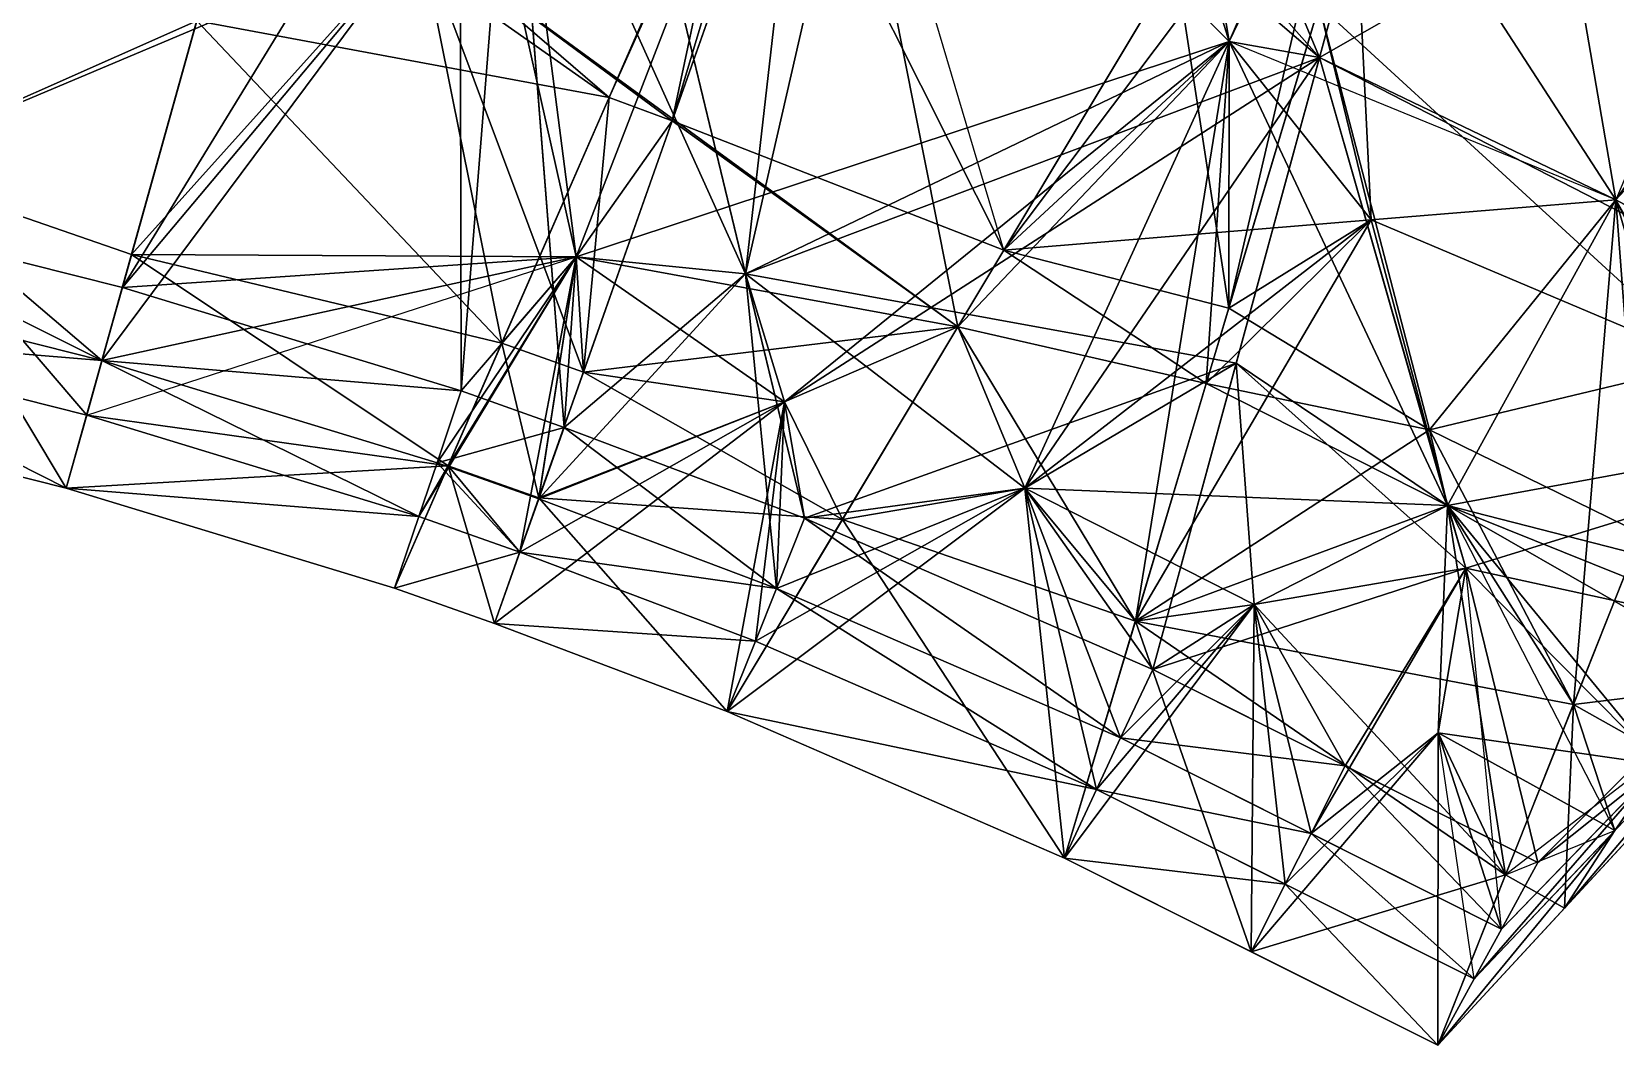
# Model space of a CAD drawing. Extents: x -1.4 to 11.7, y 16.1 to 22.5.
# Drawn here: x 4.86 to 9.313, y 16.121 to 18.972 of the extents above; entities that cross this region are included whole.
import ezdxf

# ---------------------------------------------------------------- set-up
doc = ezdxf.new("R2010")
doc.units = 0
doc.header["$MEASUREMENT"] = 0
for name, color, linetype in [('Boundaries', 101, 'CONTINUOUS'), ('Elements', 151, 'CONTINUOUS'), ('Faces', 20, 'CONTINUOUS')]:
    doc.layers.add(name, color=color, linetype=linetype)

msp = doc.modelspace()

# ---------------------------------------------------------------- linework, layer by layer
at = {"layer": 'Boundaries'}
for points in [[(5.115, 18.2521, 59.834), (6.06, 21.64, 58.95), (3.06, 22.27, 58.95), (4.1719, 18.4897, 59.8345)], [(3.1367, 18.0996, 58.903), (4.57, 22.01, 54.58), (6.06, 21.64, 54.58), (4.043, 17.9184, 58.9033)], [(4.043, 17.9184, 58.9033), (6.06, 21.64, 54.58), (4.957, 17.6882, 58.9029)], [(4.957, 17.6882, 58.9029), (6.06, 21.64, 54.58), (7.53, 21.18, 54.58), (5.8801, 17.4061, 58.9011)], [(6.0676, 17.9611, 59.8321), (6.06, 21.64, 58.95), (5.115, 18.2521, 59.834)], [(8.95, 20.62, 58.95), (6.06, 21.64, 58.95), (7.0329, 17.6034, 59.8333), (8.0119, 17.1782, 59.8343)], [(7.0329, 17.6034, 59.8333), (6.06, 21.64, 58.95), (6.3575, 17.8586, 59.8333)], [(6.3575, 17.8586, 59.8333), (6.06, 21.64, 58.95), (6.0676, 17.9611, 59.8321)], [(5.8801, 17.4061, 58.9011), (7.53, 21.18, 54.58), (6.1611, 17.3068, 58.9022)], [(6.1611, 17.3068, 58.9022), (7.53, 21.18, 54.58), (8.95, 20.62, 54.58), (6.8156, 17.0595, 58.9022)], [(8.95, 20.62, 54.58), (7.7643, 16.6474, 58.9032), (6.8156, 17.0595, 58.9022)], [(8.95, 20.62, 54.58), (10.34, 19.96, 54.58), (8.8135, 16.1209, 58.9008), (7.7643, 16.6474, 58.9032)], [(11.67, 19.21, 58.95), (8.95, 20.62, 58.95), (8.0119, 17.1782, 59.8343), (9.0945, 16.6349, 59.8319)], [(8.8135, 16.1209, 58.9008), (10.34, 19.96, 54.58), (11.67, 19.21, 54.58)], [(8.9157, 16.3078, 59.2394), (11.67, 19.21, 55.67), (11.67, 19.21, 54.58), (8.8135, 16.1209, 58.9008)], [(8.9157, 16.3078, 59.2394), (8.9924, 16.448, 59.4933), (11.67, 19.21, 56.77), (11.67, 19.21, 55.67)], [(9.0945, 16.6349, 59.8319), (11.67, 19.21, 58.95), (11.67, 19.21, 56.77), (8.9924, 16.448, 59.4933)], [(5.0575, 18.0471, 59.4954), (4.1251, 18.2819, 59.4959), (4.1719, 18.4897, 59.8345), (5.115, 18.2521, 59.834)], [(5.0144, 17.8932, 59.2415), (4.0899, 18.1261, 59.2419), (4.1251, 18.2819, 59.4959), (5.0575, 18.0471, 59.4954)], [(5.0575, 18.0471, 59.4954), (5.9995, 17.7593, 59.4935), (6.0676, 17.9611, 59.8321), (5.115, 18.2521, 59.834)], [(4.957, 17.6882, 58.9029), (4.043, 17.9184, 58.9033), (4.0899, 18.1261, 59.2419), (5.0144, 17.8932, 59.2415)], [(5.0144, 17.8932, 59.2415), (5.9483, 17.6079, 59.2396), (5.9995, 17.7593, 59.4935), (5.0575, 18.0471, 59.4954)], [(6.2861, 17.6579, 59.4947), (5.9995, 17.7593, 59.4935), (6.0676, 17.9611, 59.8321), (6.3575, 17.8586, 59.8333)], [(4.957, 17.6882, 58.9029), (5.8801, 17.4061, 58.9011), (5.9483, 17.6079, 59.2396), (5.0144, 17.8932, 59.2415)], [(6.9539, 17.4057, 59.4947), (6.2861, 17.6579, 59.4947), (6.3575, 17.8586, 59.8333), (7.0329, 17.6034, 59.8333)], [(6.2325, 17.5074, 59.2407), (5.9483, 17.6079, 59.2396), (5.9995, 17.7593, 59.4935), (6.2861, 17.6579, 59.4947)], [(6.8947, 17.2573, 59.2408), (6.2325, 17.5074, 59.2407), (6.2861, 17.6579, 59.4947), (6.9539, 17.4057, 59.4947)], [(6.1611, 17.3068, 58.9022), (5.8801, 17.4061, 58.9011), (5.9483, 17.6079, 59.2396), (6.2325, 17.5074, 59.2407)], [(7.9219, 16.9852, 59.4958), (6.9539, 17.4057, 59.4947), (7.0329, 17.6034, 59.8333), (8.0119, 17.1782, 59.8343)], [(6.8156, 17.0595, 58.9022), (6.1611, 17.3068, 58.9022), (6.2325, 17.5074, 59.2407), (6.8947, 17.2573, 59.2408)], [(7.8543, 16.8405, 59.2418), (6.8947, 17.2573, 59.2408), (6.9539, 17.4057, 59.4947), (7.9219, 16.9852, 59.4958)], [(7.7643, 16.6474, 58.9032), (6.8156, 17.0595, 58.9022), (6.8947, 17.2573, 59.2408), (7.8543, 16.8405, 59.2418)], [(8.9924, 16.448, 59.4933), (7.9219, 16.9852, 59.4958), (8.0119, 17.1782, 59.8343), (9.0945, 16.6349, 59.8319)], [(8.9157, 16.3078, 59.2394), (7.8543, 16.8405, 59.2418), (7.9219, 16.9852, 59.4958), (8.9924, 16.448, 59.4933)], [(8.8135, 16.1209, 58.9008), (7.7643, 16.6474, 58.9032), (7.8543, 16.8405, 59.2418), (8.9157, 16.3078, 59.2394)]]:
    msp.add_3dface(points, dxfattribs=at)
at = {"layer": 'Elements'}
for points in [[(7.0744, 20.1048, 57.4372), (6.8674, 18.2904, 59.683), (6.06, 21.64, 58.95), (6.2089, 19.7475, 59.392)], [(7.53, 21.18, 57.86), (6.8674, 18.2904, 59.683), (8.4809, 18.899, 59.3922), (6.06, 21.64, 58.95)], [(8.95, 20.62, 58.95), (6.06, 21.64, 58.95), (7.53, 21.18, 57.86), (8.4809, 18.899, 59.3922)], [(6.8674, 18.2904, 59.683), (7.0744, 20.1048, 57.4372), (6.06, 21.64, 58.95), (7.53, 21.18, 57.86)], [(8.4809, 18.899, 59.3922), (6.8674, 18.2904, 59.683), (7.53, 21.18, 57.86), (7.0744, 20.1048, 57.4372)], [(7.53, 21.18, 57.86), (7.0744, 20.1048, 57.4372), (7.88, 21.05, 57.58), (8.2269, 18.9437, 58.131)], [(8.4809, 18.899, 59.3922), (7.0744, 20.1048, 57.4372), (7.53, 21.18, 57.86), (8.2269, 18.9437, 58.131)], [(8.4809, 18.899, 59.3922), (7.53, 21.18, 57.86), (8.95, 20.62, 58.95), (8.2269, 18.9437, 58.131)], [(8.95, 20.62, 58.95), (7.53, 21.18, 57.86), (7.88, 21.05, 57.58), (8.2269, 18.9437, 58.131)], [(7.88, 21.05, 57.58), (8.2269, 18.9437, 58.131), (7.0744, 20.1048, 57.4372), (8.567, 19.6512, 57.2782)], [(8.95, 20.62, 58.95), (8.2269, 18.9437, 58.131), (7.88, 21.05, 57.58), (8.567, 19.6512, 57.2782)], [(5.5877, 19.9467, 59.3918), (3.8962, 20.7637, 58.0456), (4.4111, 18.5975, 58.1144), (3.2855, 19.9421, 58.4413)], [(4.4111, 18.5975, 58.1144), (5.5877, 19.9467, 59.3918), (4.7795, 19.2773, 57.3248), (3.8962, 20.7637, 58.0456)], [(8.95, 20.62, 58.95), (9.3139, 18.499, 58.0205), (8.4809, 18.899, 59.3922), (8.2269, 18.9437, 58.131)], [(9.3139, 18.499, 58.0205), (8.2269, 18.9437, 58.131), (8.95, 20.62, 58.95), (8.567, 19.6512, 57.2782)], [(10.34, 19.96, 57.86), (8.4809, 18.899, 59.3922), (10.3823, 17.9225, 59.3909), (8.95, 20.62, 58.95)], [(8.4809, 18.899, 59.3922), (8.95, 20.62, 58.95), (10.34, 19.96, 57.86), (9.3139, 18.499, 58.0205)], [(10, 20.13, 57.58), (9.3139, 18.499, 58.0205), (8.95, 20.62, 58.95), (8.567, 19.6512, 57.2782)], [(10.34, 19.96, 57.86), (8.95, 20.62, 58.95), (10, 20.13, 57.58), (9.3139, 18.499, 58.0205)], [(10.34, 19.96, 57.86), (10.3823, 17.9225, 59.3909), (11.67, 19.21, 58.95), (8.95, 20.62, 58.95)], [(3.6165, 20.3781, 59.3926), (5.5877, 19.9467, 59.3918), (4.4111, 18.5975, 58.1144), (3.2855, 19.9421, 58.4413)], [(4.1719, 18.4897, 59.8345), (4.4111, 18.5975, 58.1144), (3.6165, 20.3781, 59.3926), (5.5877, 19.9467, 59.3918)], [(9.3139, 18.499, 58.0205), (8.567, 19.6512, 57.2782), (10, 20.13, 57.58), (9.8981, 19.1306, 57.495)], [(5.464, 19.5048, 56.9157), (5.9507, 19.2468, 58.3937), (6.4838, 18.7868, 57.3202), (7.0744, 20.1048, 57.4372)], [(6.4838, 18.7868, 57.3202), (6.8561, 19.6386, 56.3449), (5.464, 19.5048, 56.9157), (7.0744, 20.1048, 57.4372)], [(7.464, 18.1411, 57.5892), (7.0744, 20.1048, 57.4372), (6.6609, 18.7211, 57.3239), (5.9507, 19.2468, 58.3937)], [(7.0744, 20.1048, 57.4372), (6.3911, 18.3387, 58.9373), (6.2089, 19.7475, 59.392), (5.9507, 19.2468, 58.3937)], [(7.464, 18.1411, 57.5892), (6.3911, 18.3387, 58.9373), (7.0744, 20.1048, 57.4372), (5.9507, 19.2468, 58.3937)], [(6.6609, 18.7211, 57.3239), (7.0744, 20.1048, 57.4372), (6.4838, 18.7868, 57.3202), (5.9507, 19.2468, 58.3937)], [(6.2089, 19.7475, 59.392), (7.0744, 20.1048, 57.4372), (6.8674, 18.2904, 59.683), (6.3911, 18.3387, 58.9373)], [(6.8674, 18.2904, 59.683), (7.0744, 20.1048, 57.4372), (8.2269, 18.9437, 58.131), (6.3911, 18.3387, 58.9373)], [(7.0744, 20.1048, 57.4372), (6.3911, 18.3387, 58.9373), (7.464, 18.1411, 57.5892), (8.2269, 18.9437, 58.131)], [(6.4838, 18.7868, 57.3202), (6.6609, 18.7211, 57.3239), (6.8561, 19.6386, 56.3449), (7.0744, 20.1048, 57.4372)], [(6.6609, 18.7211, 57.3239), (7.5935, 18.3572, 57.3269), (6.9705, 19.5969, 56.3467), (7.0744, 20.1048, 57.4372)], [(6.6609, 18.7211, 57.3239), (7.464, 18.1411, 57.5892), (7.5935, 18.3572, 57.3269), (7.0744, 20.1048, 57.4372)], [(6.6609, 18.7211, 57.3239), (6.9705, 19.5969, 56.3467), (6.8561, 19.6386, 56.3449), (7.0744, 20.1048, 57.4372)], [(7.0744, 20.1048, 57.4372), (6.8674, 18.2904, 59.683), (8.2269, 18.9437, 58.131), (8.4809, 18.899, 59.3922)], [(6.9705, 19.5969, 56.3467), (7.5935, 18.3572, 57.3269), (8.567, 19.6512, 57.2782), (7.0744, 20.1048, 57.4372)], [(7.0744, 20.1048, 57.4372), (8.2269, 18.9437, 58.131), (7.5935, 18.3572, 57.3269), (8.567, 19.6512, 57.2782)], [(7.5935, 18.3572, 57.3269), (7.0744, 20.1048, 57.4372), (7.464, 18.1411, 57.5892), (8.2269, 18.9437, 58.131)], [(10.3823, 17.9225, 59.3909), (8.4809, 18.899, 59.3922), (10.34, 19.96, 57.86), (9.3139, 18.499, 58.0205)], [(5.0575, 18.0471, 59.4954), (5.5877, 19.9467, 59.3918), (4.1251, 18.2819, 59.4959), (4.1719, 18.4897, 59.8345)], [(5.0575, 18.0471, 59.4954), (4.4111, 18.5975, 58.1144), (4.1251, 18.2819, 59.4959), (5.5877, 19.9467, 59.3918)], [(4.1719, 18.4897, 59.8345), (4.4111, 18.5975, 58.1144), (5.5877, 19.9467, 59.3918), (4.1251, 18.2819, 59.4959)], [(5.5877, 19.9467, 59.3918), (5.0575, 18.0471, 59.4954), (5.115, 18.2521, 59.834), (4.1719, 18.4897, 59.8345)], [(5.0575, 18.0471, 59.4954), (5.1403, 18.345, 58.1843), (4.4111, 18.5975, 58.1144), (5.5877, 19.9467, 59.3918)], [(5.5877, 19.9467, 59.3918), (5.1403, 18.345, 58.1843), (4.4111, 18.5975, 58.1144), (5.9507, 19.2468, 58.3937)], [(5.5877, 19.9467, 59.3918), (4.4111, 18.5975, 58.1144), (4.7795, 19.2773, 57.3248), (5.9507, 19.2468, 58.3937)], [(5.0575, 18.0471, 59.4954), (5.1403, 18.345, 58.1843), (5.5877, 19.9467, 59.3918), (5.9507, 19.2468, 58.3937)], [(5.0575, 18.0471, 59.4954), (5.5877, 19.9467, 59.3918), (5.115, 18.2521, 59.834), (5.9507, 19.2468, 58.3937)], [(5.5877, 19.9467, 59.3918), (6.0638, 19.8005, 59.3911), (5.115, 18.2521, 59.834), (5.9507, 19.2468, 58.3937)], [(6.3911, 18.3387, 58.9373), (6.0676, 17.9611, 59.8321), (6.0638, 19.8005, 59.3911), (5.115, 18.2521, 59.834)], [(6.0638, 19.8005, 59.3911), (6.3911, 18.3387, 58.9373), (5.115, 18.2521, 59.834), (5.9507, 19.2468, 58.3937)], [(6.2089, 19.7475, 59.392), (6.3911, 18.3387, 58.9373), (6.0638, 19.8005, 59.3911), (5.9507, 19.2468, 58.3937)], [(6.0676, 17.9611, 59.8321), (6.3911, 18.3387, 58.9373), (6.0638, 19.8005, 59.3911), (6.2089, 19.7475, 59.392)], [(6.3911, 18.3387, 58.9373), (6.3575, 17.8586, 59.8333), (6.2089, 19.7475, 59.392), (6.0676, 17.9611, 59.8321)], [(6.3575, 17.8586, 59.8333), (6.3911, 18.3387, 58.9373), (6.2089, 19.7475, 59.392), (6.8674, 18.2904, 59.683)], [(7.5935, 18.3572, 57.3269), (6.9705, 19.5969, 56.3467), (8.567, 19.6512, 57.2782), (8.0773, 19.1642, 56.3472)], [(7.5935, 18.3572, 57.3269), (8.2269, 18.9437, 58.131), (8.2259, 18.1939, 57.2202), (8.567, 19.6512, 57.2782)], [(8.0773, 19.1642, 56.3472), (7.5935, 18.3572, 57.3269), (8.2259, 18.1939, 57.2202), (8.567, 19.6512, 57.2782)], [(8.4799, 19.045, 56.294), (8.0773, 19.1642, 56.3472), (8.2259, 18.1939, 57.2202), (8.567, 19.6512, 57.2782)], [(8.4799, 19.045, 56.294), (8.567, 19.6512, 57.2782), (8.2259, 18.1939, 57.2202), (8.626, 18.442, 57.7795)], [(8.2259, 18.1939, 57.2202), (8.567, 19.6512, 57.2782), (8.2269, 18.9437, 58.131), (8.626, 18.442, 57.7795)], [(8.2269, 18.9437, 58.131), (8.567, 19.6512, 57.2782), (9.3139, 18.499, 58.0205), (8.626, 18.442, 57.7795)], [(8.567, 19.6512, 57.2782), (8.626, 18.442, 57.7795), (8.4799, 19.045, 56.294), (9.8981, 19.1306, 57.495)], [(9.3139, 18.499, 58.0205), (8.626, 18.442, 57.7795), (8.567, 19.6512, 57.2782), (9.8981, 19.1306, 57.495)], [(5.9507, 19.2468, 58.3937), (5.464, 19.5048, 56.9157), (6.4838, 18.7868, 57.3202), (5.3237, 19.0019, 57.4657)], [(4.4111, 18.5975, 58.1144), (5.3237, 19.0019, 57.4657), (4.7795, 19.2773, 57.3248), (5.9507, 19.2468, 58.3937)], [(5.1403, 18.345, 58.1843), (5.3237, 19.0019, 57.4657), (4.4111, 18.5975, 58.1144), (5.9507, 19.2468, 58.3937)], [(5.0575, 18.0471, 59.4954), (6.3911, 18.3387, 58.9373), (5.1403, 18.345, 58.1843), (5.9507, 19.2468, 58.3937)], [(5.115, 18.2521, 59.834), (6.3911, 18.3387, 58.9373), (5.0575, 18.0471, 59.4954), (5.9507, 19.2468, 58.3937)], [(6.1817, 18.0959, 58.1113), (5.3237, 19.0019, 57.4657), (5.1403, 18.345, 58.1843), (5.9507, 19.2468, 58.3937)], [(5.1403, 18.345, 58.1843), (6.3911, 18.3387, 58.9373), (6.1817, 18.0959, 58.1113), (5.9507, 19.2468, 58.3937)], [(6.4838, 18.7868, 57.3202), (5.3237, 19.0019, 57.4657), (6.1817, 18.0959, 58.1113), (5.9507, 19.2468, 58.3937)], [(6.411, 18.0138, 58.1132), (6.3911, 18.3387, 58.9373), (6.6609, 18.7211, 57.3239), (5.9507, 19.2468, 58.3937)], [(6.1817, 18.0959, 58.1113), (6.3911, 18.3387, 58.9373), (6.411, 18.0138, 58.1132), (5.9507, 19.2468, 58.3937)], [(6.6609, 18.7211, 57.3239), (6.3911, 18.3387, 58.9373), (7.464, 18.1411, 57.5892), (5.9507, 19.2468, 58.3937)], [(6.6609, 18.7211, 57.3239), (6.4838, 18.7868, 57.3202), (6.411, 18.0138, 58.1132), (5.9507, 19.2468, 58.3937)], [(6.4838, 18.7868, 57.3202), (6.1817, 18.0959, 58.1113), (6.411, 18.0138, 58.1132), (5.9507, 19.2468, 58.3937)], [(8.4799, 19.045, 56.294), (9.5767, 18.0402, 56.7407), (9.9581, 18.9994, 55.6611), (9.8981, 19.1306, 57.495)], [(8.4799, 19.045, 56.294), (8.626, 18.442, 57.7795), (9.5767, 18.0402, 56.7407), (9.8981, 19.1306, 57.495)], [(9.5767, 18.0402, 56.7407), (8.626, 18.442, 57.7795), (9.3139, 18.499, 58.0205), (9.8981, 19.1306, 57.495)], [(8.2259, 18.1939, 57.2202), (8.7903, 17.8516, 57.282), (8.4799, 19.045, 56.294), (8.626, 18.442, 57.7795)], [(8.4799, 19.045, 56.294), (8.7903, 17.8516, 57.282), (9.5767, 18.0402, 56.7407), (8.626, 18.442, 57.7795)], [(7.464, 18.1411, 57.5892), (8.2269, 18.9437, 58.131), (6.3911, 18.3387, 58.9373), (6.9771, 17.9302, 59.0057)], [(6.3911, 18.3387, 58.9373), (8.2269, 18.9437, 58.131), (6.8674, 18.2904, 59.683), (6.9771, 17.9302, 59.0057)], [(8.2269, 18.9437, 58.131), (8.4809, 18.899, 59.3922), (6.8674, 18.2904, 59.683), (6.9771, 17.9302, 59.0057)], [(7.464, 18.1411, 57.5892), (7.6525, 17.6882, 58.9894), (8.2269, 18.9437, 58.131), (6.9771, 17.9302, 59.0057)], [(8.2269, 18.9437, 58.131), (7.6525, 17.6882, 58.9894), (8.4809, 18.899, 59.3922), (6.9771, 17.9302, 59.0057)], [(8.1626, 17.9818, 57.4511), (7.464, 18.1411, 57.5892), (7.9633, 17.314, 58.1778), (8.2269, 18.9437, 58.131)], [(7.464, 18.1411, 57.5892), (8.1626, 17.9818, 57.4511), (7.5935, 18.3572, 57.3269), (8.2269, 18.9437, 58.131)], [(7.9633, 17.314, 58.1778), (8.2269, 18.9437, 58.131), (7.464, 18.1411, 57.5892), (7.6525, 17.6882, 58.9894)], [(7.5935, 18.3572, 57.3269), (8.2269, 18.9437, 58.131), (8.1626, 17.9818, 57.4511), (8.626, 18.442, 57.7795)], [(8.2259, 18.1939, 57.2202), (8.2269, 18.9437, 58.131), (7.5935, 18.3572, 57.3269), (8.626, 18.442, 57.7795)], [(8.2269, 18.9437, 58.131), (7.6525, 17.6882, 58.9894), (7.9633, 17.314, 58.1778), (8.626, 18.442, 57.7795)], [(8.2466, 18.0394, 59.6131), (7.6525, 17.6882, 58.9894), (8.2269, 18.9437, 58.131), (8.8413, 17.6388, 58.6159)], [(8.2269, 18.9437, 58.131), (8.8413, 17.6388, 58.6159), (7.6525, 17.6882, 58.9894), (8.626, 18.442, 57.7795)], [(8.2466, 18.0394, 59.6131), (8.4809, 18.899, 59.3922), (8.2269, 18.9437, 58.131), (7.6525, 17.6882, 58.9894)], [(8.1626, 17.9818, 57.4511), (8.2269, 18.9437, 58.131), (7.9633, 17.314, 58.1778), (8.626, 18.442, 57.7795)], [(8.2269, 18.9437, 58.131), (8.4809, 18.899, 59.3922), (8.2466, 18.0394, 59.6131), (8.8413, 17.6388, 58.6159)], [(9.3139, 18.499, 58.0205), (8.4809, 18.899, 59.3922), (8.2269, 18.9437, 58.131), (8.8413, 17.6388, 58.6159)], [(9.3139, 18.499, 58.0205), (8.8413, 17.6388, 58.6159), (8.2269, 18.9437, 58.131), (8.626, 18.442, 57.7795)], [(6.8674, 18.2904, 59.683), (8.4809, 18.899, 59.3922), (8.2466, 18.0394, 59.6131), (7.6525, 17.6882, 58.9894)], [(8.4809, 18.899, 59.3922), (7.6525, 17.6882, 58.9894), (6.8674, 18.2904, 59.683), (6.9771, 17.9302, 59.0057)], [(8.4809, 18.899, 59.3922), (8.8921, 17.4624, 59.6684), (8.2466, 18.0394, 59.6131), (8.8413, 17.6388, 58.6159)], [(10.3823, 17.9225, 59.3909), (8.8921, 17.4624, 59.6684), (8.4809, 18.899, 59.3922), (8.8413, 17.6388, 58.6159)], [(10.3823, 17.9225, 59.3909), (8.4809, 18.899, 59.3922), (9.3139, 18.499, 58.0205), (8.8413, 17.6388, 58.6159)], [(6.411, 18.0138, 58.1132), (7.464, 18.1411, 57.5892), (6.6609, 18.7211, 57.3239), (6.3911, 18.3387, 58.9373)], [(4.957, 17.6882, 58.9029), (4.0899, 18.1261, 59.2419), (4.4111, 18.5975, 58.1144), (4.043, 17.9184, 58.9033)], [(5.0575, 18.0471, 59.4954), (4.4111, 18.5975, 58.1144), (5.0144, 17.8932, 59.2415), (4.0899, 18.1261, 59.2419)], [(4.4111, 18.5975, 58.1144), (5.0575, 18.0471, 59.4954), (4.1251, 18.2819, 59.4959), (4.0899, 18.1261, 59.2419)], [(5.0144, 17.8932, 59.2415), (4.4111, 18.5975, 58.1144), (4.957, 17.6882, 58.9029), (4.0899, 18.1261, 59.2419)], [(4.957, 17.6882, 58.9029), (4.4111, 18.5975, 58.1144), (5.0144, 17.8932, 59.2415), (5.1403, 18.345, 58.1843)], [(5.1403, 18.345, 58.1843), (5.0575, 18.0471, 59.4954), (4.4111, 18.5975, 58.1144), (5.0144, 17.8932, 59.2415)], [(9.5767, 18.0402, 56.7407), (8.7903, 17.8516, 57.282), (9.3139, 18.499, 58.0205), (8.626, 18.442, 57.7795)], [(9.3139, 18.499, 58.0205), (8.7903, 17.8516, 57.282), (8.8413, 17.6388, 58.6159), (8.626, 18.442, 57.7795)], [(9.3139, 18.499, 58.0205), (9.3858, 17.5602, 57.2809), (9.1948, 17.0797, 57.8217), (8.7903, 17.8516, 57.282)], [(9.3858, 17.5602, 57.2809), (9.3139, 18.499, 58.0205), (9.5767, 18.0402, 56.7407), (8.7903, 17.8516, 57.282)], [(9.1948, 17.0797, 57.8217), (8.8413, 17.6388, 58.6159), (9.3139, 18.499, 58.0205), (8.7903, 17.8516, 57.282)], [(9.8873, 17.3712, 58.5831), (10.3823, 17.9225, 59.3909), (9.3139, 18.499, 58.0205), (8.8413, 17.6388, 58.6159)], [(9.7076, 17.1422, 58.2131), (9.3139, 18.499, 58.0205), (9.1948, 17.0797, 57.8217), (8.8413, 17.6388, 58.6159)], [(9.8873, 17.3712, 58.5831), (9.3139, 18.499, 58.0205), (9.7076, 17.1422, 58.2131), (8.8413, 17.6388, 58.6159)], [(9.1948, 17.0797, 57.8217), (9.3139, 18.499, 58.0205), (9.7076, 17.1422, 58.2131), (9.3858, 17.5602, 57.2809)], [(7.5935, 18.3572, 57.3269), (8.1626, 17.9818, 57.4511), (8.2259, 18.1939, 57.2202), (8.626, 18.442, 57.7795)], [(7.6525, 17.6882, 58.9894), (8.8413, 17.6388, 58.6159), (7.9633, 17.314, 58.1778), (8.626, 18.442, 57.7795)], [(7.9633, 17.314, 58.1778), (8.8413, 17.6388, 58.6159), (8.1626, 17.9818, 57.4511), (8.626, 18.442, 57.7795)], [(8.8413, 17.6388, 58.6159), (8.7903, 17.8516, 57.282), (8.1626, 17.9818, 57.4511), (8.626, 18.442, 57.7795)], [(8.1626, 17.9818, 57.4511), (8.7903, 17.8516, 57.282), (8.2259, 18.1939, 57.2202), (8.626, 18.442, 57.7795)], [(5.0144, 17.8932, 59.2415), (6.0308, 17.7507, 58.5065), (4.957, 17.6882, 58.9029), (5.1403, 18.345, 58.1843)], [(6.0308, 17.7507, 58.5065), (5.0144, 17.8932, 59.2415), (6.3911, 18.3387, 58.9373), (5.1403, 18.345, 58.1843)], [(5.0575, 18.0471, 59.4954), (5.0144, 17.8932, 59.2415), (5.1403, 18.345, 58.1843), (6.3911, 18.3387, 58.9373)], [(5.9483, 17.6079, 59.2396), (5.0144, 17.8932, 59.2415), (5.0575, 18.0471, 59.4954), (6.3911, 18.3387, 58.9373)], [(5.0144, 17.8932, 59.2415), (6.0308, 17.7507, 58.5065), (6.3911, 18.3387, 58.9373), (5.9483, 17.6079, 59.2396)], [(5.9483, 17.6079, 59.2396), (5.0575, 18.0471, 59.4954), (5.9995, 17.7593, 59.4935), (6.3911, 18.3387, 58.9373)], [(5.0575, 18.0471, 59.4954), (5.115, 18.2521, 59.834), (6.0676, 17.9611, 59.8321), (6.3911, 18.3387, 58.9373)], [(5.9995, 17.7593, 59.4935), (5.0575, 18.0471, 59.4954), (6.0676, 17.9611, 59.8321), (6.3911, 18.3387, 58.9373)], [(6.0308, 17.7507, 58.5065), (6.1817, 18.0959, 58.1113), (5.1403, 18.345, 58.1843), (6.3911, 18.3387, 58.9373)], [(6.2325, 17.5074, 59.2407), (5.9483, 17.6079, 59.2396), (5.9995, 17.7593, 59.4935), (6.3911, 18.3387, 58.9373)], [(6.2325, 17.5074, 59.2407), (6.0308, 17.7507, 58.5065), (5.9483, 17.6079, 59.2396), (6.3911, 18.3387, 58.9373)], [(6.0676, 17.9611, 59.8321), (6.3575, 17.8586, 59.8333), (5.9995, 17.7593, 59.4935), (6.3911, 18.3387, 58.9373)], [(6.3575, 17.8586, 59.8333), (6.2861, 17.6579, 59.4947), (5.9995, 17.7593, 59.4935), (6.3911, 18.3387, 58.9373)], [(6.2325, 17.5074, 59.2407), (5.9995, 17.7593, 59.4935), (6.2861, 17.6579, 59.4947), (6.3911, 18.3387, 58.9373)], [(6.1817, 18.0959, 58.1113), (6.0308, 17.7507, 58.5065), (6.286, 17.6603, 58.5077), (6.3911, 18.3387, 58.9373)], [(6.2325, 17.5074, 59.2407), (6.286, 17.6603, 58.5077), (6.0308, 17.7507, 58.5065), (6.3911, 18.3387, 58.9373)], [(6.1817, 18.0959, 58.1113), (6.286, 17.6603, 58.5077), (6.411, 18.0138, 58.1132), (6.3911, 18.3387, 58.9373)], [(6.2325, 17.5074, 59.2407), (6.3911, 18.3387, 58.9373), (6.2861, 17.6579, 59.4947), (6.9771, 17.9302, 59.0057)], [(6.286, 17.6603, 58.5077), (6.3911, 18.3387, 58.9373), (6.2325, 17.5074, 59.2407), (6.9771, 17.9302, 59.0057)], [(6.411, 18.0138, 58.1132), (6.3911, 18.3387, 58.9373), (6.286, 17.6603, 58.5077), (6.9771, 17.9302, 59.0057)], [(6.8674, 18.2904, 59.683), (6.2861, 17.6579, 59.4947), (6.3575, 17.8586, 59.8333), (6.3911, 18.3387, 58.9373)], [(6.2861, 17.6579, 59.4947), (6.3911, 18.3387, 58.9373), (6.8674, 18.2904, 59.683), (6.9771, 17.9302, 59.0057)], [(7.464, 18.1411, 57.5892), (6.3911, 18.3387, 58.9373), (6.411, 18.0138, 58.1132), (6.9771, 17.9302, 59.0057)], [(6.2861, 17.6579, 59.4947), (6.8674, 18.2904, 59.683), (6.3575, 17.8586, 59.8333), (6.9539, 17.4057, 59.4947)], [(6.8674, 18.2904, 59.683), (6.9539, 17.4057, 59.4947), (6.2861, 17.6579, 59.4947), (6.9771, 17.9302, 59.0057)], [(6.9539, 17.4057, 59.4947), (6.8674, 18.2904, 59.683), (6.3575, 17.8586, 59.8333), (7.0329, 17.6034, 59.8333)], [(6.9539, 17.4057, 59.4947), (6.8674, 18.2904, 59.683), (7.0329, 17.6034, 59.8333), (6.9771, 17.9302, 59.0057)], [(6.8674, 18.2904, 59.683), (7.6525, 17.6882, 58.9894), (7.0329, 17.6034, 59.8333), (6.9771, 17.9302, 59.0057)], [(7.0329, 17.6034, 59.8333), (6.8674, 18.2904, 59.683), (8.2466, 18.0394, 59.6131), (7.6525, 17.6882, 58.9894)], [(7.1396, 17.6, 58.2462), (7.464, 18.1411, 57.5892), (6.411, 18.0138, 58.1132), (6.9771, 17.9302, 59.0057)], [(7.1396, 17.6, 58.2462), (7.6525, 17.6882, 58.9894), (7.464, 18.1411, 57.5892), (6.9771, 17.9302, 59.0057)], [(7.464, 18.1411, 57.5892), (7.1396, 17.6, 58.2462), (7.9633, 17.314, 58.1778), (7.6525, 17.6882, 58.9894)], [(8.2466, 18.0394, 59.6131), (8.0119, 17.1782, 59.8343), (7.0329, 17.6034, 59.8333), (7.6525, 17.6882, 58.9894)], [(8.0119, 17.1782, 59.8343), (7.6525, 17.6882, 58.9894), (8.2466, 18.0394, 59.6131), (8.2977, 17.3609, 59.0045)], [(7.6525, 17.6882, 58.9894), (8.8413, 17.6388, 58.6159), (8.2466, 18.0394, 59.6131), (8.2977, 17.3609, 59.0045)], [(8.2466, 18.0394, 59.6131), (8.8921, 17.4624, 59.6684), (8.0119, 17.1782, 59.8343), (8.2977, 17.3609, 59.0045)], [(8.2466, 18.0394, 59.6131), (8.8413, 17.6388, 58.6159), (8.8921, 17.4624, 59.6684), (8.2977, 17.3609, 59.0045)], [(6.411, 18.0138, 58.1132), (6.286, 17.6603, 58.5077), (7.1396, 17.6, 58.2462), (6.9771, 17.9302, 59.0057)], [(8.1626, 17.9818, 57.4511), (8.8413, 17.6388, 58.6159), (7.9633, 17.314, 58.1778), (8.7903, 17.8516, 57.282)], [(6.1611, 17.3068, 58.9022), (6.2325, 17.5074, 59.2407), (6.8947, 17.2573, 59.2408), (6.9771, 17.9302, 59.0057)], [(6.286, 17.6603, 58.5077), (6.2325, 17.5074, 59.2407), (6.1611, 17.3068, 58.9022), (6.9771, 17.9302, 59.0057)], [(6.8156, 17.0595, 58.9022), (6.286, 17.6603, 58.5077), (6.1611, 17.3068, 58.9022), (6.9771, 17.9302, 59.0057)], [(6.1611, 17.3068, 58.9022), (6.8947, 17.2573, 59.2408), (6.8156, 17.0595, 58.9022), (6.9771, 17.9302, 59.0057)], [(6.2325, 17.5074, 59.2407), (6.9539, 17.4057, 59.4947), (6.8947, 17.2573, 59.2408), (6.9771, 17.9302, 59.0057)], [(6.2861, 17.6579, 59.4947), (6.9539, 17.4057, 59.4947), (6.2325, 17.5074, 59.2407), (6.9771, 17.9302, 59.0057)], [(6.286, 17.6603, 58.5077), (6.8156, 17.0595, 58.9022), (7.1396, 17.6, 58.2462), (6.9771, 17.9302, 59.0057)], [(6.8156, 17.0595, 58.9022), (7.6525, 17.6882, 58.9894), (7.1396, 17.6, 58.2462), (6.9771, 17.9302, 59.0057)], [(6.8947, 17.2573, 59.2408), (7.6525, 17.6882, 58.9894), (6.8156, 17.0595, 58.9022), (6.9771, 17.9302, 59.0057)], [(6.9539, 17.4057, 59.4947), (7.6525, 17.6882, 58.9894), (6.8947, 17.2573, 59.2408), (6.9771, 17.9302, 59.0057)], [(7.0329, 17.6034, 59.8333), (7.6525, 17.6882, 58.9894), (6.9539, 17.4057, 59.4947), (6.9771, 17.9302, 59.0057)], [(9.7379, 17.2781, 59.6116), (8.8921, 17.4624, 59.6684), (10.3823, 17.9225, 59.3909), (8.8413, 17.6388, 58.6159)], [(9.7379, 17.2781, 59.6116), (10.3823, 17.9225, 59.3909), (9.8873, 17.3712, 58.5831), (8.8413, 17.6388, 58.6159)], [(5.0144, 17.8932, 59.2415), (6.0308, 17.7507, 58.5065), (5.9483, 17.6079, 59.2396), (4.957, 17.6882, 58.9029)], [(7.9633, 17.314, 58.1778), (8.8413, 17.6388, 58.6159), (9.1948, 17.0797, 57.8217), (8.7903, 17.8516, 57.282)], [(5.8801, 17.4061, 58.9011), (5.9483, 17.6079, 59.2396), (6.0308, 17.7507, 58.5065), (4.957, 17.6882, 58.9029)], [(6.0308, 17.7507, 58.5065), (6.2325, 17.5074, 59.2407), (5.9483, 17.6079, 59.2396), (5.8801, 17.4061, 58.9011)], [(6.2325, 17.5074, 59.2407), (6.0308, 17.7507, 58.5065), (6.1611, 17.3068, 58.9022), (5.8801, 17.4061, 58.9011)], [(6.286, 17.6603, 58.5077), (6.2325, 17.5074, 59.2407), (6.0308, 17.7507, 58.5065), (6.1611, 17.3068, 58.9022)], [(7.7643, 16.6474, 58.9032), (7.1396, 17.6, 58.2462), (6.8156, 17.0595, 58.9022), (7.6525, 17.6882, 58.9894)], [(6.8156, 17.0595, 58.9022), (7.8543, 16.8405, 59.2418), (7.7643, 16.6474, 58.9032), (7.6525, 17.6882, 58.9894)], [(6.8156, 17.0595, 58.9022), (6.8947, 17.2573, 59.2408), (7.8543, 16.8405, 59.2418), (7.6525, 17.6882, 58.9894)], [(7.8543, 16.8405, 59.2418), (6.8947, 17.2573, 59.2408), (6.9539, 17.4057, 59.4947), (7.6525, 17.6882, 58.9894)], [(7.8543, 16.8405, 59.2418), (6.9539, 17.4057, 59.4947), (7.9219, 16.9852, 59.4958), (7.6525, 17.6882, 58.9894)], [(7.0329, 17.6034, 59.8333), (7.9219, 16.9852, 59.4958), (6.9539, 17.4057, 59.4947), (7.6525, 17.6882, 58.9894)], [(7.0329, 17.6034, 59.8333), (8.0119, 17.1782, 59.8343), (7.9219, 16.9852, 59.4958), (7.6525, 17.6882, 58.9894)], [(7.7643, 16.6474, 58.9032), (7.9633, 17.314, 58.1778), (7.1396, 17.6, 58.2462), (7.6525, 17.6882, 58.9894)], [(7.9219, 16.9852, 59.4958), (7.6525, 17.6882, 58.9894), (8.0119, 17.1782, 59.8343), (8.2977, 17.3609, 59.0045)], [(7.8543, 16.8405, 59.2418), (7.6525, 17.6882, 58.9894), (7.9219, 16.9852, 59.4958), (8.2977, 17.3609, 59.0045)], [(7.9633, 17.314, 58.1778), (7.6525, 17.6882, 58.9894), (7.7643, 16.6474, 58.9032), (8.2977, 17.3609, 59.0045)], [(7.7643, 16.6474, 58.9032), (7.6525, 17.6882, 58.9894), (7.8543, 16.8405, 59.2418), (8.2977, 17.3609, 59.0045)], [(7.9633, 17.314, 58.1778), (8.8413, 17.6388, 58.6159), (7.6525, 17.6882, 58.9894), (8.2977, 17.3609, 59.0045)], [(7.9633, 17.314, 58.1778), (9.0041, 16.6002, 58.3613), (8.8413, 17.6388, 58.6159), (8.2977, 17.3609, 59.0045)], [(9.0041, 16.6002, 58.3613), (9.1948, 17.0797, 57.8217), (7.9633, 17.314, 58.1778), (8.8413, 17.6388, 58.6159)], [(8.8413, 17.6388, 58.6159), (8.2977, 17.3609, 59.0045), (9.0041, 16.6002, 58.3613), (8.8143, 17, 59.0563)], [(8.8921, 17.4624, 59.6684), (8.2977, 17.3609, 59.0045), (8.8413, 17.6388, 58.6159), (8.8143, 17, 59.0563)], [(8.8921, 17.4624, 59.6684), (8.8413, 17.6388, 58.6159), (9.4399, 16.9096, 59.0381), (8.8143, 17, 59.0563)], [(8.8413, 17.6388, 58.6159), (9.0041, 16.6002, 58.3613), (9.3118, 16.7251, 58.7261), (8.8143, 17, 59.0563)], [(8.8413, 17.6388, 58.6159), (9.3118, 16.7251, 58.7261), (9.4399, 16.9096, 59.0381), (8.8143, 17, 59.0563)], [(9.4399, 16.9096, 59.0381), (8.8921, 17.4624, 59.6684), (9.7379, 17.2781, 59.6116), (8.8413, 17.6388, 58.6159)], [(9.8873, 17.3712, 58.5831), (9.4399, 16.9096, 59.0381), (9.7379, 17.2781, 59.6116), (8.8413, 17.6388, 58.6159)], [(9.8873, 17.3712, 58.5831), (9.7076, 17.1422, 58.2131), (9.4399, 16.9096, 59.0381), (8.8413, 17.6388, 58.6159)], [(9.1948, 17.0797, 57.8217), (9.3118, 16.7251, 58.7261), (9.7076, 17.1422, 58.2131), (8.8413, 17.6388, 58.6159)], [(9.7076, 17.1422, 58.2131), (9.3118, 16.7251, 58.7261), (9.4399, 16.9096, 59.0381), (8.8413, 17.6388, 58.6159)], [(9.3118, 16.7251, 58.7261), (9.1948, 17.0797, 57.8217), (9.0041, 16.6002, 58.3613), (8.8413, 17.6388, 58.6159)], [(9.3858, 17.5602, 57.2809), (9.5271, 16.8926, 57.8214), (9.7076, 17.1422, 58.2131), (9.1948, 17.0797, 57.8217)], [(8.0119, 17.1782, 59.8343), (8.8921, 17.4624, 59.6684), (8.5531, 16.9066, 59.8331), (8.2977, 17.3609, 59.0045)], [(8.5531, 16.9066, 59.8331), (8.8921, 17.4624, 59.6684), (8.4575, 16.7164, 59.4945), (8.2977, 17.3609, 59.0045)], [(8.4575, 16.7164, 59.4945), (8.2977, 17.3609, 59.0045), (8.8921, 17.4624, 59.6684), (8.8143, 17, 59.0563)], [(8.9924, 16.448, 59.4933), (8.4575, 16.7164, 59.4945), (8.8921, 17.4624, 59.6684), (8.8143, 17, 59.0563)], [(8.4575, 16.7164, 59.4945), (8.9924, 16.448, 59.4933), (8.8921, 17.4624, 59.6684), (8.5531, 16.9066, 59.8331)], [(8.9924, 16.448, 59.4933), (8.8921, 17.4624, 59.6684), (8.5531, 16.9066, 59.8331), (9.0945, 16.6349, 59.8319)], [(9.4399, 16.9096, 59.0381), (8.9924, 16.448, 59.4933), (8.8921, 17.4624, 59.6684), (8.8143, 17, 59.0563)], [(9.0945, 16.6349, 59.8319), (9.7379, 17.2781, 59.6116), (9.4399, 16.9096, 59.0381), (8.8921, 17.4624, 59.6684)], [(8.9924, 16.448, 59.4933), (9.4399, 16.9096, 59.0381), (8.8921, 17.4624, 59.6684), (9.0945, 16.6349, 59.8319)], [(8.2891, 16.3841, 58.902), (7.9633, 17.314, 58.1778), (7.7643, 16.6474, 58.9032), (8.2977, 17.3609, 59.0045)], [(7.7643, 16.6474, 58.9032), (8.3847, 16.5743, 59.2406), (8.2891, 16.3841, 58.902), (8.2977, 17.3609, 59.0045)], [(8.3847, 16.5743, 59.2406), (7.7643, 16.6474, 58.9032), (7.8543, 16.8405, 59.2418), (8.2977, 17.3609, 59.0045)], [(8.4575, 16.7164, 59.4945), (7.8543, 16.8405, 59.2418), (7.9219, 16.9852, 59.4958), (8.2977, 17.3609, 59.0045)], [(8.3847, 16.5743, 59.2406), (7.8543, 16.8405, 59.2418), (8.4575, 16.7164, 59.4945), (8.2977, 17.3609, 59.0045)], [(8.5531, 16.9066, 59.8331), (7.9219, 16.9852, 59.4958), (8.0119, 17.1782, 59.8343), (8.2977, 17.3609, 59.0045)], [(7.9219, 16.9852, 59.4958), (8.5531, 16.9066, 59.8331), (8.4575, 16.7164, 59.4945), (8.2977, 17.3609, 59.0045)], [(8.2891, 16.3841, 58.902), (9.0041, 16.6002, 58.3613), (7.9633, 17.314, 58.1778), (8.2977, 17.3609, 59.0045)], [(9.0041, 16.6002, 58.3613), (8.2977, 17.3609, 59.0045), (8.2891, 16.3841, 58.902), (8.8143, 17, 59.0563)], [(8.2891, 16.3841, 58.902), (8.2977, 17.3609, 59.0045), (8.3847, 16.5743, 59.2406), (8.8143, 17, 59.0563)], [(8.3847, 16.5743, 59.2406), (8.2977, 17.3609, 59.0045), (8.4575, 16.7164, 59.4945), (8.8143, 17, 59.0563)], [(9.7076, 17.1422, 58.2131), (9.1704, 16.5068, 58.3611), (9.0041, 16.6002, 58.3613), (9.1948, 17.0797, 57.8217)], [(9.3118, 16.7251, 58.7261), (9.7076, 17.1422, 58.2131), (9.1704, 16.5068, 58.3611), (9.0041, 16.6002, 58.3613)], [(9.7076, 17.1422, 58.2131), (9.0041, 16.6002, 58.3613), (9.3118, 16.7251, 58.7261), (9.1948, 17.0797, 57.8217)], [(9.1948, 17.0797, 57.8217), (9.1704, 16.5068, 58.3611), (9.5271, 16.8926, 57.8214), (9.7076, 17.1422, 58.2131)], [(8.8135, 16.1209, 58.9008), (9.0041, 16.6002, 58.3613), (8.2891, 16.3841, 58.902), (8.8143, 17, 59.0563)], [(8.2891, 16.3841, 58.902), (8.3847, 16.5743, 59.2406), (8.8135, 16.1209, 58.9008), (8.8143, 17, 59.0563)], [(8.3847, 16.5743, 59.2406), (8.9157, 16.3078, 59.2394), (8.8135, 16.1209, 58.9008), (8.8143, 17, 59.0563)], [(8.3847, 16.5743, 59.2406), (8.4575, 16.7164, 59.4945), (8.9157, 16.3078, 59.2394), (8.8143, 17, 59.0563)], [(8.9924, 16.448, 59.4933), (8.9157, 16.3078, 59.2394), (8.4575, 16.7164, 59.4945), (8.8143, 17, 59.0563)], [(9.0041, 16.6002, 58.3613), (8.8135, 16.1209, 58.9008), (9.3118, 16.7251, 58.7261), (8.8143, 17, 59.0563)], [(9.3118, 16.7251, 58.7261), (8.8135, 16.1209, 58.9008), (8.9157, 16.3078, 59.2394), (8.8143, 17, 59.0563)], [(9.4399, 16.9096, 59.0381), (8.9157, 16.3078, 59.2394), (8.9924, 16.448, 59.4933), (8.8143, 17, 59.0563)], [(9.3118, 16.7251, 58.7261), (8.9157, 16.3078, 59.2394), (9.4399, 16.9096, 59.0381), (8.8143, 17, 59.0563)], [(8.8135, 16.1209, 58.9008), (9.0041, 16.6002, 58.3613), (9.3118, 16.7251, 58.7261), (9.1704, 16.5068, 58.3611)]]:
    msp.add_3dface(points, dxfattribs=at)
at = {"layer": 'Faces'}
for points in [[(8.95, 20.62, 58.95), (8.4809, 18.899, 59.3922), (6.06, 21.64, 58.95)], [(6.8674, 18.2904, 59.683), (6.06, 21.64, 58.95), (8.4809, 18.899, 59.3922)], [(6.8674, 18.2904, 59.683), (6.2089, 19.7475, 59.392), (6.06, 21.64, 58.95)], [(8.4809, 18.899, 59.3922), (8.95, 20.62, 58.95), (10.3823, 17.9225, 59.3909)], [(10.3823, 17.9225, 59.3909), (8.95, 20.62, 58.95), (11.67, 19.21, 58.95)], [(3.6165, 20.3781, 59.3926), (5.5877, 19.9467, 59.3918), (4.1719, 18.4897, 59.8345)], [(5.115, 18.2521, 59.834), (4.1719, 18.4897, 59.8345), (5.5877, 19.9467, 59.3918)], [(5.5877, 19.9467, 59.3918), (6.0638, 19.8005, 59.3911), (5.115, 18.2521, 59.834)], [(6.0676, 17.9611, 59.8321), (5.115, 18.2521, 59.834), (6.0638, 19.8005, 59.3911)], [(6.0638, 19.8005, 59.3911), (6.2089, 19.7475, 59.392), (6.0676, 17.9611, 59.8321)], [(6.3575, 17.8586, 59.8333), (6.0676, 17.9611, 59.8321), (6.2089, 19.7475, 59.392)], [(6.2089, 19.7475, 59.392), (6.8674, 18.2904, 59.683), (6.3575, 17.8586, 59.8333)], [(6.4838, 18.7868, 57.3202), (6.8561, 19.6386, 56.3449), (5.464, 19.5048, 56.9157)], [(6.4838, 18.7868, 57.3202), (6.6609, 18.7211, 57.3239), (6.8561, 19.6386, 56.3449)], [(6.6609, 18.7211, 57.3239), (6.9705, 19.5969, 56.3467), (6.8561, 19.6386, 56.3449)], [(6.6609, 18.7211, 57.3239), (7.5935, 18.3572, 57.3269), (6.9705, 19.5969, 56.3467)], [(7.5935, 18.3572, 57.3269), (8.0773, 19.1642, 56.3472), (6.9705, 19.5969, 56.3467)], [(5.464, 19.5048, 56.9157), (5.3237, 19.0019, 57.4657), (6.4838, 18.7868, 57.3202)], [(4.4111, 18.5975, 58.1144), (5.3237, 19.0019, 57.4657), (4.7795, 19.2773, 57.3248)], [(8.0773, 19.1642, 56.3472), (7.5935, 18.3572, 57.3269), (8.2259, 18.1939, 57.2202)], [(8.4799, 19.045, 56.294), (8.0773, 19.1642, 56.3472), (8.2259, 18.1939, 57.2202)], [(8.2259, 18.1939, 57.2202), (8.7903, 17.8516, 57.282), (8.4799, 19.045, 56.294)], [(8.4799, 19.045, 56.294), (9.5767, 18.0402, 56.7407), (9.9581, 18.9994, 55.6611)], [(8.4799, 19.045, 56.294), (8.7903, 17.8516, 57.282), (9.5767, 18.0402, 56.7407)], [(5.1403, 18.345, 58.1843), (5.3237, 19.0019, 57.4657), (4.4111, 18.5975, 58.1144)], [(6.1817, 18.0959, 58.1113), (5.3237, 19.0019, 57.4657), (5.1403, 18.345, 58.1843)], [(6.4838, 18.7868, 57.3202), (5.3237, 19.0019, 57.4657), (6.1817, 18.0959, 58.1113)], [(6.8674, 18.2904, 59.683), (8.4809, 18.899, 59.3922), (8.2466, 18.0394, 59.6131)], [(8.4809, 18.899, 59.3922), (8.8921, 17.4624, 59.6684), (8.2466, 18.0394, 59.6131)], [(10.3823, 17.9225, 59.3909), (8.8921, 17.4624, 59.6684), (8.4809, 18.899, 59.3922)], [(6.4838, 18.7868, 57.3202), (6.1817, 18.0959, 58.1113), (6.411, 18.0138, 58.1132)], [(6.6609, 18.7211, 57.3239), (6.4838, 18.7868, 57.3202), (6.411, 18.0138, 58.1132)], [(6.411, 18.0138, 58.1132), (7.464, 18.1411, 57.5892), (6.6609, 18.7211, 57.3239)], [(6.6609, 18.7211, 57.3239), (7.464, 18.1411, 57.5892), (7.5935, 18.3572, 57.3269)], [(4.4111, 18.5975, 58.1144), (4.043, 17.9184, 58.9033), (4.957, 17.6882, 58.9029)], [(4.957, 17.6882, 58.9029), (5.1403, 18.345, 58.1843), (4.4111, 18.5975, 58.1144)], [(4.1251, 18.2819, 59.4959), (4.1719, 18.4897, 59.8345), (5.0575, 18.0471, 59.4954)], [(5.0575, 18.0471, 59.4954), (4.1719, 18.4897, 59.8345), (5.115, 18.2521, 59.834)], [(7.464, 18.1411, 57.5892), (8.1626, 17.9818, 57.4511), (7.5935, 18.3572, 57.3269)], [(7.5935, 18.3572, 57.3269), (8.1626, 17.9818, 57.4511), (8.2259, 18.1939, 57.2202)], [(6.0308, 17.7507, 58.5065), (5.1403, 18.345, 58.1843), (4.957, 17.6882, 58.9029)], [(6.0308, 17.7507, 58.5065), (6.1817, 18.0959, 58.1113), (5.1403, 18.345, 58.1843)], [(5.0575, 18.0471, 59.4954), (4.0899, 18.1261, 59.2419), (4.1251, 18.2819, 59.4959)], [(6.8674, 18.2904, 59.683), (7.0329, 17.6034, 59.8333), (6.3575, 17.8586, 59.8333)], [(7.0329, 17.6034, 59.8333), (6.8674, 18.2904, 59.683), (8.2466, 18.0394, 59.6131)], [(5.0575, 18.0471, 59.4954), (5.115, 18.2521, 59.834), (6.0676, 17.9611, 59.8321)], [(8.1626, 17.9818, 57.4511), (8.7903, 17.8516, 57.282), (8.2259, 18.1939, 57.2202)], [(4.957, 17.6882, 58.9029), (4.043, 17.9184, 58.9033), (4.0899, 18.1261, 59.2419)], [(4.957, 17.6882, 58.9029), (4.0899, 18.1261, 59.2419), (5.0144, 17.8932, 59.2415)], [(5.0144, 17.8932, 59.2415), (4.0899, 18.1261, 59.2419), (5.0575, 18.0471, 59.4954)], [(7.1396, 17.6, 58.2462), (7.464, 18.1411, 57.5892), (6.411, 18.0138, 58.1132)], [(7.464, 18.1411, 57.5892), (7.1396, 17.6, 58.2462), (7.9633, 17.314, 58.1778)], [(8.1626, 17.9818, 57.4511), (7.464, 18.1411, 57.5892), (7.9633, 17.314, 58.1778)], [(6.1817, 18.0959, 58.1113), (6.0308, 17.7507, 58.5065), (6.286, 17.6603, 58.5077)], [(6.1817, 18.0959, 58.1113), (6.286, 17.6603, 58.5077), (6.411, 18.0138, 58.1132)], [(5.9483, 17.6079, 59.2396), (5.0144, 17.8932, 59.2415), (5.0575, 18.0471, 59.4954)], [(5.9483, 17.6079, 59.2396), (5.0575, 18.0471, 59.4954), (5.9995, 17.7593, 59.4935)], [(5.9995, 17.7593, 59.4935), (5.0575, 18.0471, 59.4954), (6.0676, 17.9611, 59.8321)], [(8.2466, 18.0394, 59.6131), (8.0119, 17.1782, 59.8343), (7.0329, 17.6034, 59.8333)], [(8.2466, 18.0394, 59.6131), (8.8921, 17.4624, 59.6684), (8.0119, 17.1782, 59.8343)], [(9.5767, 18.0402, 56.7407), (8.7903, 17.8516, 57.282), (9.3858, 17.5602, 57.2809)], [(6.411, 18.0138, 58.1132), (6.286, 17.6603, 58.5077), (7.1396, 17.6, 58.2462)], [(6.0676, 17.9611, 59.8321), (6.3575, 17.8586, 59.8333), (5.9995, 17.7593, 59.4935)], [(7.9633, 17.314, 58.1778), (8.7903, 17.8516, 57.282), (8.1626, 17.9818, 57.4511)], [(9.7379, 17.2781, 59.6116), (8.8921, 17.4624, 59.6684), (10.3823, 17.9225, 59.3909)], [(5.9483, 17.6079, 59.2396), (4.957, 17.6882, 58.9029), (5.0144, 17.8932, 59.2415)], [(6.3575, 17.8586, 59.8333), (6.2861, 17.6579, 59.4947), (5.9995, 17.7593, 59.4935)], [(6.3575, 17.8586, 59.8333), (6.9539, 17.4057, 59.4947), (6.2861, 17.6579, 59.4947)], [(6.3575, 17.8586, 59.8333), (7.0329, 17.6034, 59.8333), (6.9539, 17.4057, 59.4947)], [(9.1948, 17.0797, 57.8217), (8.7903, 17.8516, 57.282), (7.9633, 17.314, 58.1778)], [(9.3858, 17.5602, 57.2809), (8.7903, 17.8516, 57.282), (9.1948, 17.0797, 57.8217)], [(6.0308, 17.7507, 58.5065), (4.957, 17.6882, 58.9029), (5.8801, 17.4061, 58.9011)], [(6.0308, 17.7507, 58.5065), (5.8801, 17.4061, 58.9011), (6.1611, 17.3068, 58.9022)], [(6.2325, 17.5074, 59.2407), (5.9483, 17.6079, 59.2396), (5.9995, 17.7593, 59.4935)], [(6.2325, 17.5074, 59.2407), (5.9995, 17.7593, 59.4935), (6.2861, 17.6579, 59.4947)], [(6.0308, 17.7507, 58.5065), (6.1611, 17.3068, 58.9022), (6.286, 17.6603, 58.5077)], [(5.8801, 17.4061, 58.9011), (4.957, 17.6882, 58.9029), (5.9483, 17.6079, 59.2396)], [(6.8156, 17.0595, 58.9022), (6.286, 17.6603, 58.5077), (6.1611, 17.3068, 58.9022)], [(6.2861, 17.6579, 59.4947), (6.9539, 17.4057, 59.4947), (6.2325, 17.5074, 59.2407)], [(6.286, 17.6603, 58.5077), (6.8156, 17.0595, 58.9022), (7.1396, 17.6, 58.2462)], [(6.2325, 17.5074, 59.2407), (5.8801, 17.4061, 58.9011), (5.9483, 17.6079, 59.2396)], [(7.7643, 16.6474, 58.9032), (7.1396, 17.6, 58.2462), (6.8156, 17.0595, 58.9022)], [(7.0329, 17.6034, 59.8333), (7.9219, 16.9852, 59.4958), (6.9539, 17.4057, 59.4947)], [(7.0329, 17.6034, 59.8333), (8.0119, 17.1782, 59.8343), (7.9219, 16.9852, 59.4958)], [(7.7643, 16.6474, 58.9032), (7.9633, 17.314, 58.1778), (7.1396, 17.6, 58.2462)], [(9.3858, 17.5602, 57.2809), (9.1948, 17.0797, 57.8217), (9.5271, 16.8926, 57.8214)], [(6.1611, 17.3068, 58.9022), (5.8801, 17.4061, 58.9011), (6.2325, 17.5074, 59.2407)], [(6.1611, 17.3068, 58.9022), (6.2325, 17.5074, 59.2407), (6.8947, 17.2573, 59.2408)], [(6.2325, 17.5074, 59.2407), (6.9539, 17.4057, 59.4947), (6.8947, 17.2573, 59.2408)], [(8.0119, 17.1782, 59.8343), (8.8921, 17.4624, 59.6684), (8.5531, 16.9066, 59.8331)], [(8.8921, 17.4624, 59.6684), (9.0945, 16.6349, 59.8319), (8.5531, 16.9066, 59.8331)], [(9.0945, 16.6349, 59.8319), (8.8921, 17.4624, 59.6684), (9.7379, 17.2781, 59.6116)], [(7.8543, 16.8405, 59.2418), (6.8947, 17.2573, 59.2408), (6.9539, 17.4057, 59.4947)], [(7.8543, 16.8405, 59.2418), (6.9539, 17.4057, 59.4947), (7.9219, 16.9852, 59.4958)], [(6.1611, 17.3068, 58.9022), (6.8947, 17.2573, 59.2408), (6.8156, 17.0595, 58.9022)], [(8.2891, 16.3841, 58.902), (7.9633, 17.314, 58.1778), (7.7643, 16.6474, 58.9032)], [(9.0041, 16.6002, 58.3613), (9.1948, 17.0797, 57.8217), (7.9633, 17.314, 58.1778)], [(8.2891, 16.3841, 58.902), (9.0041, 16.6002, 58.3613), (7.9633, 17.314, 58.1778)], [(9.0945, 16.6349, 59.8319), (9.7379, 17.2781, 59.6116), (9.4399, 16.9096, 59.0381)], [(6.8156, 17.0595, 58.9022), (6.8947, 17.2573, 59.2408), (7.8543, 16.8405, 59.2418)], [(8.5531, 16.9066, 59.8331), (7.9219, 16.9852, 59.4958), (8.0119, 17.1782, 59.8343)], [(9.3118, 16.7251, 58.7261), (9.7076, 17.1422, 58.2131), (9.1704, 16.5068, 58.3611)], [(9.1704, 16.5068, 58.3611), (9.7076, 17.1422, 58.2131), (9.5271, 16.8926, 57.8214)], [(9.7076, 17.1422, 58.2131), (9.3118, 16.7251, 58.7261), (9.4399, 16.9096, 59.0381)], [(6.8156, 17.0595, 58.9022), (7.8543, 16.8405, 59.2418), (7.7643, 16.6474, 58.9032)], [(9.1704, 16.5068, 58.3611), (9.1948, 17.0797, 57.8217), (9.0041, 16.6002, 58.3613)], [(9.1948, 17.0797, 57.8217), (9.1704, 16.5068, 58.3611), (9.5271, 16.8926, 57.8214)], [(8.4575, 16.7164, 59.4945), (7.8543, 16.8405, 59.2418), (7.9219, 16.9852, 59.4958)], [(7.9219, 16.9852, 59.4958), (8.5531, 16.9066, 59.8331), (8.4575, 16.7164, 59.4945)], [(8.4575, 16.7164, 59.4945), (8.5531, 16.9066, 59.8331), (8.9924, 16.448, 59.4933)], [(8.5531, 16.9066, 59.8331), (9.0945, 16.6349, 59.8319), (8.9924, 16.448, 59.4933)], [(9.3118, 16.7251, 58.7261), (8.9157, 16.3078, 59.2394), (9.4399, 16.9096, 59.0381)], [(9.4399, 16.9096, 59.0381), (8.9157, 16.3078, 59.2394), (8.9924, 16.448, 59.4933)], [(8.9924, 16.448, 59.4933), (9.0945, 16.6349, 59.8319), (9.4399, 16.9096, 59.0381)], [(8.3847, 16.5743, 59.2406), (7.7643, 16.6474, 58.9032), (7.8543, 16.8405, 59.2418)], [(8.3847, 16.5743, 59.2406), (7.8543, 16.8405, 59.2418), (8.4575, 16.7164, 59.4945)], [(8.3847, 16.5743, 59.2406), (8.4575, 16.7164, 59.4945), (8.9157, 16.3078, 59.2394)], [(8.9924, 16.448, 59.4933), (8.9157, 16.3078, 59.2394), (8.4575, 16.7164, 59.4945)], [(9.3118, 16.7251, 58.7261), (8.8135, 16.1209, 58.9008), (8.9157, 16.3078, 59.2394)], [(9.3118, 16.7251, 58.7261), (9.1704, 16.5068, 58.3611), (8.8135, 16.1209, 58.9008)], [(7.7643, 16.6474, 58.9032), (8.3847, 16.5743, 59.2406), (8.2891, 16.3841, 58.902)], [(8.8135, 16.1209, 58.9008), (9.0041, 16.6002, 58.3613), (8.2891, 16.3841, 58.902)], [(8.2891, 16.3841, 58.902), (8.3847, 16.5743, 59.2406), (8.8135, 16.1209, 58.9008)], [(8.3847, 16.5743, 59.2406), (8.9157, 16.3078, 59.2394), (8.8135, 16.1209, 58.9008)], [(8.8135, 16.1209, 58.9008), (9.1704, 16.5068, 58.3611), (9.0041, 16.6002, 58.3613)]]:
    msp.add_3dface(points, dxfattribs=at)

doc.saveas('drawing.dxf')
